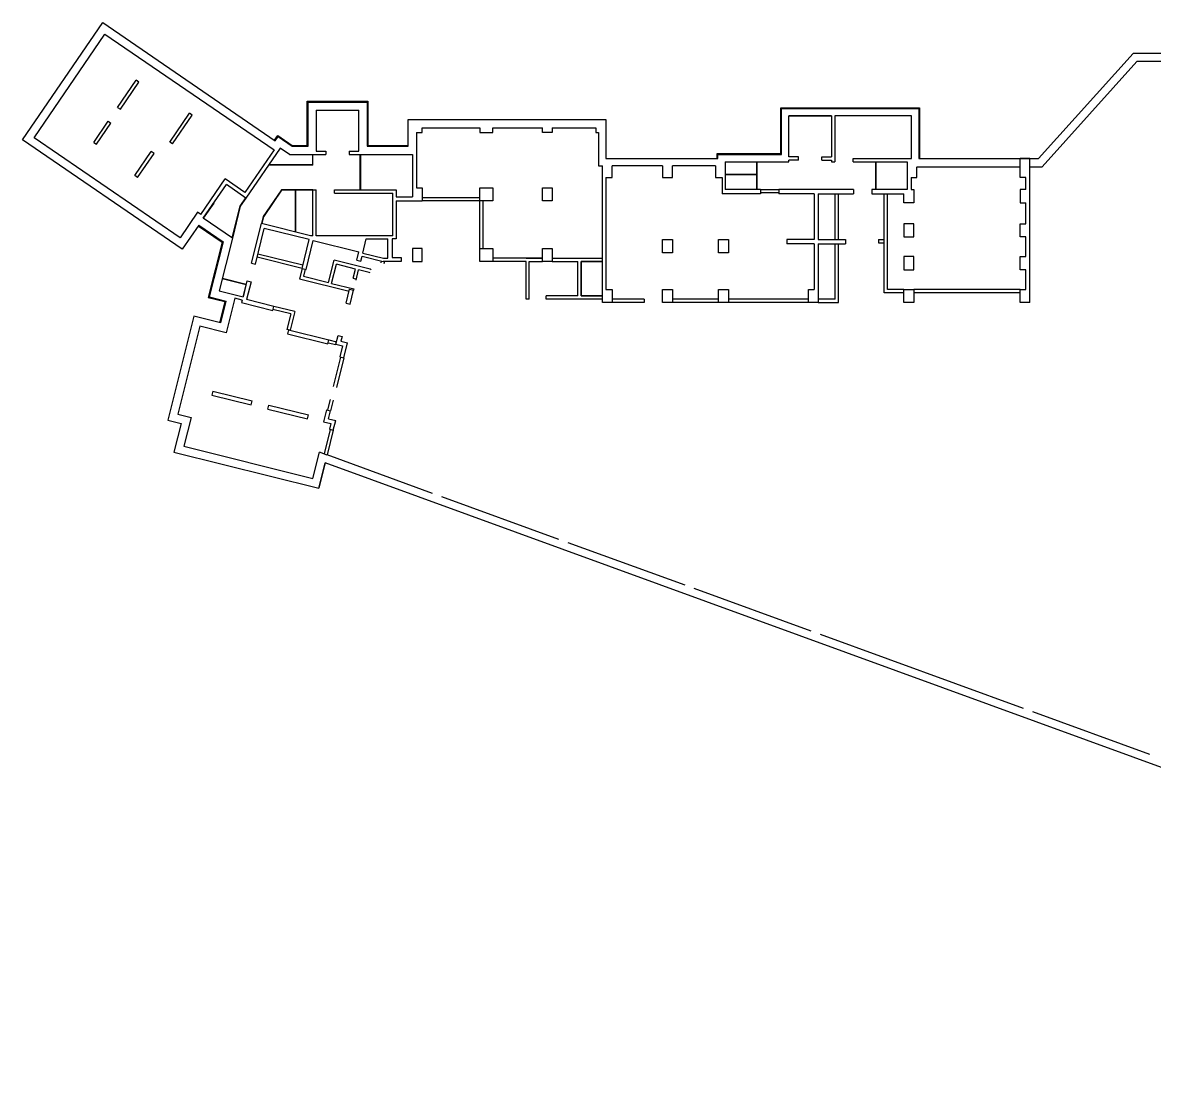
# Model space of a CAD drawing. Header units: metres. Extents: x -4495 to 132141, y -64344 to 350.
# Drawn here: x -4495 to 64614, y -64344 to 350 of the extents above; entities that cross this region are included whole.
import ezdxf

# ---------------------------------------------------------------- set-up
doc = ezdxf.new("R2010")
doc.units = ezdxf.units.M

msp = doc.modelspace()

# ---------------------------------------------------------------- linework, layer by layer
at = {"layer": 'A-WALL'}
for p, q in [((-4494.521286, -6804.245681), (403.332232, 349.76934)), ((403.332232, 349.76934), (10932.371042, -6858.726816)), ((-3799.488498, -6674.132561), (533.445352, -345.263448)), ((533.445352, -345.263448), (10856.174017, -7412.513483)), ((57542.538158, -7945.569213), (63323.704574, -1524.93344)), ((57765.152501, -8445.569213), (63546.318917, -2024.93344)), ((110623.789546, -1524.93344), (63323.704574, -1524.93344)), ((72293.736884, -2024.93344), (63546.318917, -2024.93344)), ((1307.519764, -4826.034454), (2443.008296, -3167.491179)), ((1472.548945, -4939.018387), (2608.037477, -3280.475112)), ((2608.037477, -3280.475112), (2443.008296, -3167.491179)), ((1307.519764, -4826.034454), (1472.548945, -4939.018387)), ((12885.092326, -7145.570015), (12885.092326, -4445.570015)), ((12885.092326, -4445.570015), (16585.092326, -4445.570015)), ((12935.092326, -7195.570015), (12935.092326, -4495.570015)), ((12935.092326, -4495.570015), (16535.092326, -4495.570015)), ((16535.092326, -4495.570015), (16535.092326, -7195.570015)), ((16585.092326, -4445.570015), (16585.092326, -7145.570015)), ((4487.823115, -6942.770288), (5696.751203, -5176.958046)), ((4652.852296, -7055.754222), (5861.780385, -5289.941979)), ((5861.780385, -5289.941979), (5696.751203, -5176.958046)), ((13435.092326, -4995.570015), (13435.092326, -7495.570015)), ((13435.092326, -4995.570015), (16035.092326, -4995.570015)), ((16035.092326, -7495.570015), (16035.092326, -4995.570015)), ((41795.099919, -7645.569854), (41795.099919, -4845.569854)), ((41795.099919, -4845.569854), (50275.099919, -4845.569854)), ((41845.099919, -7695.569854), (41845.099919, -4895.569854)), ((41845.099919, -4895.569854), (50225.099919, -4895.569854)), ((42295.099919, -7845.569854), (42295.099919, -5345.569854)), ((44895.099919, -5345.569854), (42295.099919, -5345.569854)), ((42295.099919, -7845.569854), (42295.099919, -5345.569854)), ((42295.099919, -5345.569854), (44895.099919, -5345.569854)), ((44895.099919, -5345.569854), (44895.099919, -7845.569854)), ((49775.099919, -5345.569854), (45095.099919, -5345.569854)), ((45095.099919, -5345.569854), (45095.099919, -8145.569845)), ((49775.099919, -7945.569854), (49775.099919, -5345.569854)), ((50225.099919, -4895.569854), (50225.099919, -7945.569213)), ((50275.099919, -4845.569854), (50275.099919, -7945.569213)), ((-152.797577, -6959.036625), (731.301703, -5667.683279)), ((12.231604, -7072.020559), (896.330884, -5780.667213)), ((731.301703, -5667.683279), (896.330884, -5780.667213)), ((19055.099919, -7195.570015), (19055.099919, -5565.570015)), ((19055.099919, -5565.570015), (31115.099919, -5565.570015)), ((19905.099919, -6365.568732), (19905.099919, -6065.570015)), ((19905.099919, -6065.570015), (23425.099618, -6065.570015)), ((23425.099618, -6065.570015), (23425.099618, -6365.569373)), ((24225.099618, -6365.569373), (24225.099618, -6065.570015)), ((24225.099618, -6065.570015), (27245.099618, -6065.570015)), ((27245.099618, -6365.569373), (27245.099618, -6065.570015)), ((27845.099618, -6065.570015), (27845.099618, -6365.569373)), ((27845.099618, -6065.570015), (30515.099858, -6065.570015)), ((30515.099858, -6065.570015), (30515.099858, -6365.569854)), ((31115.099919, -5565.570015), (31115.099919, -7945.569854)), ((5250.451885, -13475.946955), (-4494.521286, -6804.245681)), ((5120.338765, -12780.914167), (-3799.488498, -6674.132561)), ((10891.116987, -6830.476099), (11088.82591, -6541.7295)), ((10932.371042, -6858.726816), (11101.833235, -6611.233525)), ((11088.82591, -6541.7295), (11970.71274, -7145.570015)), ((11101.833235, -6611.233525), (11955.235155, -7195.570015)), ((19555.099919, -6365.568732), (19555.099919, -9735.570015)), ((19555.099919, -6365.568732), (19905.099919, -6365.568732)), ((23425.099618, -6365.569373), (24225.099618, -6365.569373)), ((27845.099618, -6365.569373), (27245.099618, -6365.569373)), ((30515.099858, -6365.569854), (30665.099919, -6365.569854)), ((30665.099919, -6365.569854), (30665.099919, -8395.569854)), ((-152.797577, -6959.036625), (12.231604, -7072.020559)), ((2362.942329, -8984.364432), (3362.850141, -7523.856175)), ((3527.879322, -7636.840109), (3362.850141, -7523.856175)), ((4652.852296, -7055.754222), (4487.823115, -6942.770288)), ((10856.175637, -7412.511116), (9076.491946, -10011.673594)), ((11231.906482, -7306.273776), (9141.528569, -10359.19372)), ((11800.4593, -7695.570015), (11231.906482, -7306.273776)), ((11955.235155, -7195.570015), (12935.092326, -7195.570015)), ((11970.71274, -7145.570015), (12885.092326, -7145.570015)), ((13435.092326, -7495.570015), (14015.092326, -7495.570015)), ((14015.092326, -7495.570015), (14015.092326, -7695.570015)), ((15455.092326, -7495.570015), (16035.092326, -7495.570015)), ((15455.092326, -7495.570015), (15455.092326, -7695.570015)), ((16535.092326, -7195.570015), (19055.099919, -7195.570015)), ((16585.092326, -7145.570015), (19055.099919, -7145.570015)), ((2527.971511, -9097.348365), (3527.879322, -7636.840109)), ((11800.4593, -7695.570015), (14015.092326, -7695.570015)), ((13205.092969, -7695.570015), (13205.094999, -8325.570015)), ((13235.095095, -8355.570015), (13235.095095, -7695.570015)), ((15455.092326, -7695.570015), (19305.099919, -7695.570015)), ((16120.092326, -9855.570015), (16120.092326, -7695.570015)), ((16150.092326, -9855.570015), (16150.092326, -7695.570015)), ((19305.099919, -7695.570015), (19305.099919, -10285.570015)), ((31115.099919, -7945.569854), (37965.099919, -7945.569854)), ((37915.099919, -7945.569854), (37915.099919, -7645.569854)), ((37915.099919, -7645.569854), (41795.099919, -7645.569854)), ((37965.099919, -7945.569854), (37965.099919, -7695.569854)), ((37965.099919, -7695.569854), (41845.099919, -7695.569854)), ((38415.099919, -8145.569854), (42295.099935, -8145.569854)), ((38415.099919, -8145.569854), (38415.099919, -9845.569854)), ((40325.099921, -8145.569854), (40325.099921, -9845.569854)), ((40345.099921, -8145.569854), (40345.099921, -9845.569854)), ((42875.099919, -7845.569854), (42295.099919, -7845.569854)), ((42295.099935, -8145.569854), (42295.099935, -8045.569854)), ((42875.099919, -8045.569854), (42295.099935, -8045.569854)), ((42875.099919, -8045.569854), (42875.099919, -7845.569854)), ((44315.099919, -8045.569854), (44315.099919, -7845.569854)), ((44315.099919, -7845.569854), (44895.099919, -7845.569854)), ((44315.099919, -8045.569854), (44895.099935, -8045.569854)), ((44895.099935, -8045.569854), (44895.099935, -8145.569845)), ((44895.099935, -8145.569845), (45095.099919, -8145.569845)), ((46215.099919, -8145.569854), (46215.099919, -7945.569854)), ((46215.099919, -7945.569854), (49775.099919, -7945.569854)), ((46215.099919, -8145.569854), (49515.099919, -8145.569854)), ((47585.099917, -8145.569854), (47585.099917, -9845.569854)), ((47605.099917, -8145.569854), (47605.099917, -9845.569854)), ((49515.099919, -8145.569854), (49515.099919, -9845.569854)), ((49715.099919, -7945.569854), (49775.099919, -7945.569854)), ((50225.099919, -7945.569213), (57542.538158, -7945.569213)), ((57015.099919, -7945.569854), (56415.099919, -7945.569854)), ((56415.099919, -9105.569854), (56415.099919, -7945.569854)), ((57015.099919, -16735.569854), (57015.099919, -7945.569854)), ((13235.095095, -8355.570015), (10513.438354, -8355.570015)), ((13205.094999, -8325.570015), (10533.979783, -8325.570015)), ((30665.099919, -8395.569854), (30915.099866, -8395.569854)), ((30915.099919, -16735.569854), (30915.099919, -8395.569854)), ((31515.099919, -9105.569854), (31515.099919, -8395.569854)), ((34585.099919, -8395.569854), (31515.099919, -8395.569854)), ((34585.099919, -8395.570496), (34585.099919, -9105.569854)), ((37815.099919, -8395.569854), (35185.099919, -8395.569854)), ((35185.099919, -9105.569854), (35185.099919, -8395.570496)), ((37815.099919, -8395.569854), (37815.099919, -9105.569854)), ((40325.099921, -8915.569854), (38415.099921, -8915.569854)), ((40325.099921, -8935.569854), (38415.099921, -8935.569854)), ((50115.099919, -9105.569854), (50115.099919, -8445.569213)), ((50125.099919, -8445.569213), (56415.099919, -8445.569213)), ((57015.099919, -8445.569213), (57765.152501, -8445.569213)), ((2527.971511, -9097.348365), (2362.942329, -8984.364432)), ((6388.683582, -11370.856099), (7880.073127, -9192.468532)), ((6538.346158, -11594.524175), (7945.113997, -9539.991565)), ((9076.491946, -10011.673594), (7880.073127, -9192.468532)), ((9141.528569, -10359.19372), (7945.113997, -9539.991565)), ((31115.099919, -9105.569111), (31115.099919, -15935.569213)), ((31115.099919, -9105.569854), (31515.099919, -9105.569854)), ((34585.099919, -9105.569854), (35185.099919, -9105.569854)), ((37815.099919, -9105.569854), (38215.099919, -9105.569854)), ((38215.099919, -9105.569854), (38215.099919, -10095.569854)), ((49765.099702, -9105.569854), (50115.099919, -9105.569854)), ((49765.099702, -9105.569854), (49765.099873, -9845.569854)), ((56765.099919, -9105.569854), (56415.099919, -9105.569854)), ((56765.099919, -9845.569854), (56765.099919, -9105.569854)), ((9116.819284, -10342.180274), (8768.881216, -10850.390958)), ((9141.573621, -10359.127923), (8796.684435, -10862.885301)), ((11304.189446, -9855.570015), (10186.845438, -11487.602307)), ((11320.007706, -9885.570015), (10214.648657, -11500.09665)), ((13235.099921, -9855.570015), (11304.189446, -9855.570015)), ((13235.099921, -9885.570015), (11320.007706, -9885.570015)), ((12145.099921, -9885.570015), (12145.099921, -12422.73427)), ((12175.099921, -9885.570015), (12175.099921, -12430.21411)), ((13235.099919, -9855.570015), (13435.099919, -9855.570015)), ((13235.099919, -12655.570015), (13235.099919, -9855.570015)), ((13435.099919, -12655.570015), (13435.099919, -9855.570015)), ((14555.099919, -10055.570015), (14555.099919, -9855.570015)), ((14555.099919, -9855.570015), (18315.099919, -9855.570015)), ((14555.099919, -10055.570015), (18115.099919, -10055.570015)), ((18115.099919, -12655.570015), (18115.099919, -10055.570015)), ((18315.099919, -9855.570015), (18315.099919, -10285.570015)), ((18315.099919, -10285.570015), (19305.099919, -10285.570015)), ((19555.099919, -9735.570015), (19905.099919, -9735.570015)), ((19905.099919, -9735.570015), (19905.099919, -10535.570015)), ((23425.099664, -10335.570015), (19905.099919, -10335.570015)), ((23425.099664, -9735.569459), (24225.099664, -9735.569459)), ((23425.099664, -10535.569459), (23425.099664, -9735.569459)), ((24225.099664, -9735.569459), (24225.099664, -10535.569459)), ((27245.099664, -9735.569459), (27845.099664, -9735.569459)), ((27245.099664, -10535.569459), (27245.099664, -9735.569459)), ((27845.099664, -9735.569459), (27845.099664, -10535.569459)), ((40565.099919, -10095.569854), (38215.099919, -10095.569854)), ((40565.099919, -9845.569854), (38415.099919, -9845.569854)), ((40565.099919, -9845.569854), (41685.099919, -9845.569854)), ((40565.099919, -9845.569854), (40565.099919, -10095.569854)), ((41685.099919, -10045.569854), (40565.099919, -10045.569854)), ((41685.099919, -9845.569854), (41685.099919, -10095.569854)), ((46245.099917, -9845.569854), (41685.099919, -9845.569854)), ((43840.099919, -10095.569854), (41685.099919, -10095.569854)), ((43840.099919, -10095.569854), (43840.099919, -12895.569854)), ((44090.099919, -10095.569854), (46245.099917, -10095.569854)), ((44090.099919, -10095.569854), (44090.099919, -12895.569854)), ((45120.099919, -12895.569854), (45120.099919, -10095.569854)), ((45320.099919, -12895.569854), (45320.099919, -10095.569854)), ((46245.099917, -9845.569854), (46245.099917, -10095.569854)), ((49515.099919, -9845.569854), (47365.099919, -9845.569854)), ((47365.099919, -9845.569854), (47365.099919, -10095.569854)), ((47365.099919, -10095.569854), (49325.099919, -10095.569854)), ((48120.099919, -16135.572897), (48120.099919, -10095.569854)), ((48320.099919, -15935.572897), (48320.099919, -10095.569854)), ((49325.099919, -10645.569854), (49325.099919, -10095.569854)), ((49765.099873, -9845.569854), (49925.099919, -9845.569854)), ((49925.099919, -9845.569854), (49925.099919, -10645.569854)), ((56765.099919, -9845.569854), (56415.099919, -9845.569854)), ((56415.099919, -9845.569854), (56415.099919, -10645.569854)), ((7171.109202, -10670.397057), (6538.346158, -11594.524175)), ((8768.881216, -10850.390958), (8285.138322, -12790.577732)), ((8796.684435, -10862.885301), (8311.548096, -12808.660882)), ((18315.099919, -10535.570015), (19905.099919, -10535.570015)), ((18315.099919, -10535.570015), (18315.099919, -12855.570025)), ((23425.099664, -10535.570015), (19905.099919, -10535.570015)), ((24225.099664, -10535.569459), (23425.099664, -10535.569459)), ((23425.099664, -13435.569052), (23425.099664, -10535.570015)), ((23625.099664, -13435.569052), (23625.099664, -10535.570015)), ((27845.099664, -10535.569459), (27245.099664, -10535.569459)), ((49925.099919, -10645.569854), (49325.099919, -10645.569854)), ((56415.099919, -10645.569854), (56765.099919, -10645.569854)), ((56765.099919, -11935.569854), (56765.099919, -10645.569854)), ((6182.406827, -11229.611981), (5120.338765, -12780.914167)), ((6388.685202, -11370.853732), (6182.406827, -11229.611981)), ((8311.548096, -12808.660882), (6538.346158, -11594.524175)), ((6544.10835, -11586.349998), (6538.459093, -11594.601503)), ((10186.845436, -11487.602307), (10081.945704, -11908.33215)), ((10214.648655, -11500.09665), (10111.054576, -11915.589807)), ((6256.011776, -12007.183029), (5250.451885, -13475.946955)), ((6227.756326, -12048.433842), (7685.408393, -13046.509043)), ((6256.004676, -12007.178167), (7742.330184, -13024.886483)), ((9479.560184, -14324.368508), (10081.945704, -11908.33215)), ((9722.134116, -14384.848982), (10264.039162, -12211.386555)), ((13078.953088, -12655.570015), (10081.945704, -11908.33215)), ((13009.975288, -12896.025326), (10264.039162, -12211.386555)), ((49925.099919, -11935.569854), (49325.099919, -11935.569854)), ((49325.099919, -11935.569854), (49325.099919, -12735.569854)), ((49925.099919, -12735.569854), (49925.099919, -11935.569854)), ((56415.099919, -12735.569854), (56415.099919, -11935.569854)), ((56415.099919, -11935.569854), (56765.099919, -11935.569854)), ((7685.408393, -13046.509043), (6842.103265, -16428.821169)), ((7742.330184, -13024.886483), (6902.714146, -16392.402477)), ((8311.548096, -12808.660882), (7508.822957, -16028.215562)), ((12570.887048, -14657.112068), (13009.975288, -12896.025326)), ((12813.460979, -14717.592542), (13252.54922, -12956.505799)), ((13235.099919, -12655.570015), (13078.953088, -12655.570015)), ((13252.54922, -12956.505799), (16037.298298, -13650.821725)), ((18115.099919, -12655.570015), (13435.099919, -12655.570015)), ((16277.453005, -13721.005176), (16493.230226, -12855.570015)), ((16493.230226, -12855.570015), (17815.099903, -12855.570015)), ((17815.099903, -14035.570998), (17815.099903, -12855.570015)), ((18315.099919, -12855.570025), (18065.099903, -12855.570025)), ((18065.099903, -12855.570025), (18065.099903, -13985.570025)), ((34585.099921, -12895.569854), (35185.099921, -12895.569854)), ((34585.099921, -13695.569854), (34585.099921, -12895.569854)), ((35185.099921, -12895.569854), (35185.099921, -13695.569854)), ((38005.099618, -12895.569854), (38605.099618, -12895.569854)), ((38005.099618, -13695.569854), (38005.099618, -12895.569854)), ((38605.099618, -12895.569854), (38605.099618, -13695.569854)), ((42180.099919, -12895.569854), (42180.099919, -13145.569854)), ((43840.099919, -12895.569854), (42180.099919, -12895.569854)), ((44090.099919, -12895.569854), (45750.099919, -12895.569854)), ((45750.099919, -12895.569854), (45750.099919, -13145.569854)), ((47770.100246, -12895.572648), (47770.099969, -13095.572648)), ((47770.099969, -12895.572648), (48120.099919, -12895.572648)), ((47770.099969, -13095.572648), (48120.099919, -13095.572648)), ((49325.099919, -12735.569854), (49925.099919, -12735.569854)), ((56765.099919, -12735.569854), (56415.099919, -12735.569854)), ((56765.099919, -13935.569854), (56765.099919, -12735.569854)), ((12619.271427, -14463.052923), (9873.335301, -13778.414153)), ((15913.918131, -14145.672545), (16037.298298, -13650.821725)), ((16277.453005, -13721.005176), (17539.10895, -14035.571333)), ((19905.099919, -13435.570025), (19305.099919, -13435.570025)), ((19305.099919, -13435.570025), (19305.099919, -14235.570025)), ((19905.099919, -14235.570025), (19905.099919, -13435.570025)), ((23425.099618, -13435.569052), (24225.099618, -13435.569052)), ((23425.099618, -14235.569052), (23425.099618, -13435.569052)), ((24225.099618, -13435.569052), (24225.099618, -14235.569052)), ((27245.099618, -13435.569052), (27845.099618, -13435.569052)), ((27245.099618, -14235.569052), (27245.099618, -13435.569052)), ((27845.099618, -13435.569052), (27845.099618, -14235.569052)), ((35185.099921, -13695.569854), (34585.099921, -13695.569854)), ((38605.099618, -13695.569854), (38005.099618, -13695.569854)), ((43840.099919, -13145.569854), (42180.099919, -13145.569854)), ((43840.099919, -13145.569854), (43840.099919, -15935.569213)), ((44090.099919, -13145.569854), (44090.099919, -15935.569213)), ((44090.099919, -13145.569854), (45750.099919, -13145.569854)), ((45120.099919, -16535.573539), (45120.099919, -13145.569854)), ((45320.099919, -16735.571732), (45320.099919, -13145.569854)), ((9479.560184, -14324.368508), (9722.134116, -14384.848982)), ((12570.887048, -14657.112068), (9824.950922, -13972.473298)), ((14180.661856, -15517.070347), (14519.352515, -14158.65631)), ((14374.721002, -15565.454726), (14665.027281, -14401.099834)), ((16726.815322, -14709.038603), (14519.352515, -14158.65631)), ((15829.382153, -14691.406109), (14665.027281, -14401.099834)), ((15913.918131, -14145.672545), (16156.492062, -14206.153019)), ((16156.492062, -14206.153019), (16229.068626, -13915.064321)), ((16229.068626, -13915.064321), (17514.552158, -14235.571363)), ((17403.832309, -14207.965804), (17368.806759, -14304.197713)), ((17403.832309, -14207.965804), (17368.806759, -14304.197713)), ((18615.099903, -14235.570025), (17514.552158, -14235.571363)), ((17539.10895, -14035.571333), (17815.099903, -14035.570998)), ((17606.620303, -14235.571251), (17556.745283, -14372.601742)), ((17606.620303, -14235.571251), (17556.745283, -14372.601742)), ((18065.099903, -13985.570025), (18615.099903, -13985.570025)), ((18615.099903, -13985.570025), (18615.099903, -14235.570025)), ((19305.099919, -14235.570025), (19905.099919, -14235.570025)), ((24225.099618, -14235.569052), (23425.099618, -14235.569052)), ((27245.099618, -14035.569052), (24225.099618, -14035.569052)), ((26245.099611, -14235.569052), (24225.099618, -14235.569052)), ((26245.099611, -14035.569337), (27245.099618, -14035.569373)), ((26245.099611, -16535.583189), (26245.099611, -14235.569052)), ((26445.099611, -14235.569973), (27245.099618, -14235.569844)), ((26445.099611, -16535.583189), (26445.099611, -14235.569973)), ((27845.099618, -14235.569052), (27245.099618, -14235.569052)), ((27845.099584, -14035.582422), (30915.099919, -14035.582009)), ((27845.099611, -14235.582422), (29415.09934, -14235.582211)), ((29415.099596, -16335.583189), (29415.09934, -14235.582211)), ((29615.09934, -14235.582184), (30915.099919, -14235.582009)), ((29615.099596, -16335.583189), (29615.09934, -14235.582184)), ((30915.09934, -14235.581584), (29615.099596, -14235.581584)), ((29615.099596, -14235.581584), (29615.099596, -16335.583189)), ((30915.09934, -16335.583189), (30915.09934, -14235.581584)), ((49925.099919, -13935.569854), (49325.099919, -13935.569854)), ((49325.099919, -13935.569854), (49325.099919, -14735.569854)), ((49925.099919, -14735.569854), (49925.099919, -13935.569854)), ((56415.099919, -14735.569854), (56415.099919, -13935.569854)), ((56415.099919, -13935.569854), (56765.099919, -13935.569854)), ((12570.879906, -14657.110288), (12414.846557, -15282.925871)), ((12570.887048, -14657.112068), (12813.460979, -14717.592542)), ((12764.939052, -14705.494667), (12657.290081, -15137.251105)), ((12657.290081, -15137.251105), (14180.661856, -15517.070347)), ((15689.067448, -15254.17765), (15829.382153, -14691.406109)), ((15866.185788, -15370.507891), (16023.441298, -14739.790488)), ((16668.260734, -14900.56203), (16023.441298, -14739.790488)), ((16719.313596, -14919.143752), (16668.260734, -14900.56203)), ((16787.717636, -14731.205233), (16726.815322, -14709.038603)), ((49325.099919, -14735.569854), (49925.099919, -14735.569854)), ((56765.099919, -14735.569854), (56415.099919, -14735.569854)), ((56765.099919, -15935.569854), (56765.099919, -14735.569854)), ((7696.312429, -15276.236374), (9151.756006, -15639.119267)), ((7703.570085, -15247.127506), (9159.013662, -15610.010398)), ((8964.266547, -16391.098405), (9208.607595, -15411.099986)), ((9206.188442, -15420.802681), (8964.266547, -16391.098405)), ((9451.181663, -15471.579914), (9180.22849, -16558.313737)), ((9208.607595, -15411.099986), (9451.181663, -15471.579914)), ((12414.846557, -15282.925871), (15442.176708, -16037.724051)), ((14374.721002, -15565.454726), (15733.135018, -15904.14538)), ((15689.067448, -15254.17765), (15883.126594, -15302.562029)), ((6842.103265, -16428.821169), (7851.210385, -16680.419832)), ((6902.714146, -16392.402477), (7911.821266, -16644.00114)), ((7508.822957, -16028.215562), (8964.266547, -16391.098405)), ((8469.545698, -16473.87337), (7942.155965, -18589.118053)), ((8915.882168, -16585.157551), (8469.545698, -16473.87337)), ((8915.882168, -16585.157551), (8877.174064, -16740.407274)), ((10839.426398, -16971.997661), (9180.22849, -16558.313737)), ((15255.890575, -16784.876921), (15473.620281, -15911.610767)), ((15473.620281, -15911.610767), (15716.194212, -15972.091241)), ((15498.464506, -16845.357395), (15716.194212, -15972.091241)), ((15733.135018, -15904.14538), (15716.194212, -15972.091241)), ((26445.099611, -16535.583189), (26245.099611, -16535.583189)), ((29415.099596, -16335.583189), (27465.099611, -16335.583189)), ((27465.099611, -16535.583189), (27465.099611, -16335.583189)), ((30915.09934, -16535.583189), (27465.099611, -16535.583189)), ((29615.099596, -16335.583189), (30915.09934, -16335.583189)), ((30915.09934, -16335.583189), (29615.099596, -16335.583189)), ((31115.099919, -15935.569213), (31515.099618, -15935.569213)), ((31515.099618, -15935.569854), (31515.099618, -16735.569854)), ((33465.099919, -16535.570496), (31515.099619, -16535.570496)), ((33465.099919, -16535.569858), (33465.099919, -16735.569854)), ((34585.099921, -15935.569854), (35185.099921, -15935.569854)), ((34585.099921, -16735.569854), (34585.099921, -15935.569854)), ((35185.099921, -15935.569854), (35185.099921, -16735.569854)), ((38005.099619, -16535.570496), (35185.099921, -16535.570496)), ((38005.099618, -15935.569854), (38605.099618, -15935.569854)), ((38005.099618, -16735.569854), (38005.099618, -15935.569854)), ((38605.099618, -15935.569854), (38605.099618, -16735.569854)), ((43490.099919, -16535.570496), (38605.099619, -16535.570496)), ((43490.099919, -16735.569854), (43490.099919, -15935.569854)), ((43490.099919, -15935.569854), (43840.099919, -15935.569854)), ((44090.099903, -15935.569854), (44090.099919, -15935.569854)), ((44090.099919, -15935.569854), (44090.099919, -16735.569854)), ((45120.099919, -16535.57418), (44090.099919, -16535.57418)), ((49325.099618, -16135.572897), (48120.099919, -16135.572897)), ((49325.099618, -15935.572897), (48320.099919, -15935.572897)), ((49325.099919, -15935.569854), (49925.099919, -15935.569854)), ((49325.099919, -16735.569854), (49325.099919, -15935.569854)), ((56415.099618, -15935.569213), (49925.099618, -15935.569213)), ((56415.099618, -16135.569213), (49925.099618, -16135.569213)), ((49925.099919, -15935.569854), (49925.099919, -16735.569854)), ((56415.099919, -16735.569854), (56415.099919, -15935.569854)), ((56415.099919, -15935.569854), (56765.099919, -15935.569854)), ((7851.210385, -16680.419832), (7529.454264, -17970.913147)), ((7911.821266, -16644.00114), (7577.96905, -17983.009242)), ((8877.174064, -16740.407274), (10778.945924, -17214.571592)), ((10778.945924, -17214.571592), (10839.426398, -16971.997661)), ((11877.770145, -17437.010155), (10791.041751, -17166.056739)), ((12120.220484, -17291.337373), (10839.426398, -16971.997661)), ((15255.890575, -16784.876921), (15498.464506, -16845.357395)), ((31515.099618, -16735.569854), (30915.099618, -16735.569854)), ((33465.099919, -16735.569854), (31515.099618, -16735.569854)), ((35185.099921, -16735.569854), (34585.099921, -16735.569854)), ((38005.099919, -16735.569854), (35185.099921, -16735.569854)), ((38605.099618, -16735.569854), (38005.099618, -16735.569854)), ((43490.099919, -16735.570496), (38530.099919, -16735.570496)), ((44090.099919, -16735.569854), (43490.099919, -16735.569854)), ((44090.099919, -16735.570496), (45320.099919, -16735.572374)), ((49925.099919, -16735.569854), (49325.099919, -16735.569854)), ((57015.099919, -16735.569854), (56415.099919, -16735.569854)), ((5957.575187, -17578.999676), (4377.825209, -23915.030769)), ((7577.96905, -17983.009242), (5957.575187, -17578.999676)), ((11877.770145, -17437.010155), (11643.106726, -18378.193722)), ((12120.220763, -17291.306941), (11837.165871, -18426.578101)), ((6321.762102, -18185.108487), (4983.933249, -23550.846946)), ((7942.155965, -18589.118053), (6321.762102, -18185.108487)), ((11837.165871, -18426.578101, 0.000004), (11643.106726, -18378.193722, 0.000004)), ((11837.165871, -18426.578101, 0.000004), (11643.106726, -18378.193722, 0.000004)), ((11740.146151, -18402.388368), (11679.665677, -18644.9623)), ((11679.665677, -18644.9623), (14144.217165, -19259.444)), ((11740.146151, -18402.388368), (14204.697639, -19016.870069)), ((14144.217165, -19259.444), (14204.697639, -19016.870069)), ((14622.055208, -19327.051724), (14156.31326, -19210.929214)), ((14204.697639, -19016.870069), (14670.439588, -19132.992578)), ((14622.055208, -19327.051724), (14670.439588, -19132.992578)), ((14634.151303, -19278.536937), (14767.208346, -18744.874288)), ((14634.151303, -19278.536937), (15041.675508, -19380.144134)), ((14767.208346, -18744.874288), (15009.782277, -18805.354762)), ((15009.782277, -18805.354762), (14937.205709, -19096.44348)), ((14937.205709, -19096.44348), (15344.729914, -19198.050676)), ((15114.904113, -20119.831616), (15344.729914, -19198.050676)), ((15041.675508, -19380.144134), (14872.330181, -20059.351142)), ((14920.844968, -20071.447237), (14472.120944, -21871.180997)), ((15114.904113, -20119.831616), (14666.180089, -21919.565376)), ((14872.330181, -20059.351142), (15114.904113, -20119.831616)), ((7128.271357, -22142.780508), (7067.790883, -22385.354439)), ((7067.790883, -22385.354439), (9468.768421, -22983.985374)), ((7128.271357, -22142.780508), (9529.248895, -22741.411442)), ((9468.768421, -22983.985374), (9529.248895, -22741.411442)), ((14278.583427, -22647.417578), (14117.664274, -23292.829048)), ((14472.642572, -22695.801957), (14311.723419, -23341.213427)), ((10488.083318, -23238.129121), (10548.563792, -22995.55519)), ((10488.083318, -23238.129121), (12899.268198, -23839.305032)), ((10548.563792, -22995.55519), (12959.748672, -23596.7311)), ((14069.149488, -23280.732953), (13885.288847, -24018.157705)), ((14069.149488, -23280.732953), (14311.723419, -23341.213427)), ((14188.343253, -23836.064247), (14311.723419, -23341.213427)), ((4377.825209, -23915.030769), (5183.169382, -24115.831075)), ((5183.169382, -24115.831075), (4745.292031, -25872.061207)), ((4983.933249, -23550.846946), (5789.277422, -23751.647252)), ((5789.277422, -23751.647252), (5351.400841, -25507.874292)), ((12899.268198, -23839.305032), (12959.748672, -23596.7311)), ((13885.288847, -24018.157705), (14321.921924, -24127.022558)), ((14188.343253, -23836.064247), (14624.97633, -23944.929101)), ((14321.921924, -24127.022558), (14234.830042, -24476.32902)), ((14477.403973, -24536.809494), (14624.97633, -23944.929101)), ((14283.344828, -24488.425114), (13912.462879, -25975.951362)), ((14477.403973, -24536.809494), (14101.436621, -26044.73218)), ((14234.830042, -24476.32902), (14477.403973, -24536.809494)), ((5351.400841, -25507.874292), (13230.202139, -27472.280084)), ((4745.292031, -25872.061207), (13594.389054, -28078.388894)), ((13230.202139, -27472.280084), (13629.002266, -25872.780137)), ((14106.374905, -26046.529568), (13629.002266, -25872.780137)), ((20542.864458, -28389.220178), (14101.436621, -26044.73218)), ((13594.389054, -28078.388894), (13979.809387, -26532.552373)), ((13979.809387, -26532.552373), (13594.389054, -28078.388894)), ((117864.963783, -64343.656349), (13979.809387, -26532.552373)), ((28248.343948, -31193.785353), (21106.68003, -28594.432264)), ((35953.823439, -33998.350528), (28812.159521, -31398.997439)), ((43659.302929, -36802.915703), (36517.639011, -34203.562614)), ((56627.061096, -41522.79368), (44223.118502, -37008.127789)), ((64332.540587, -44327.358855), (57190.876669, -41728.005766))]:
    msp.add_line(p, q, dxfattribs=at)

doc.saveas('drawing.dxf')
